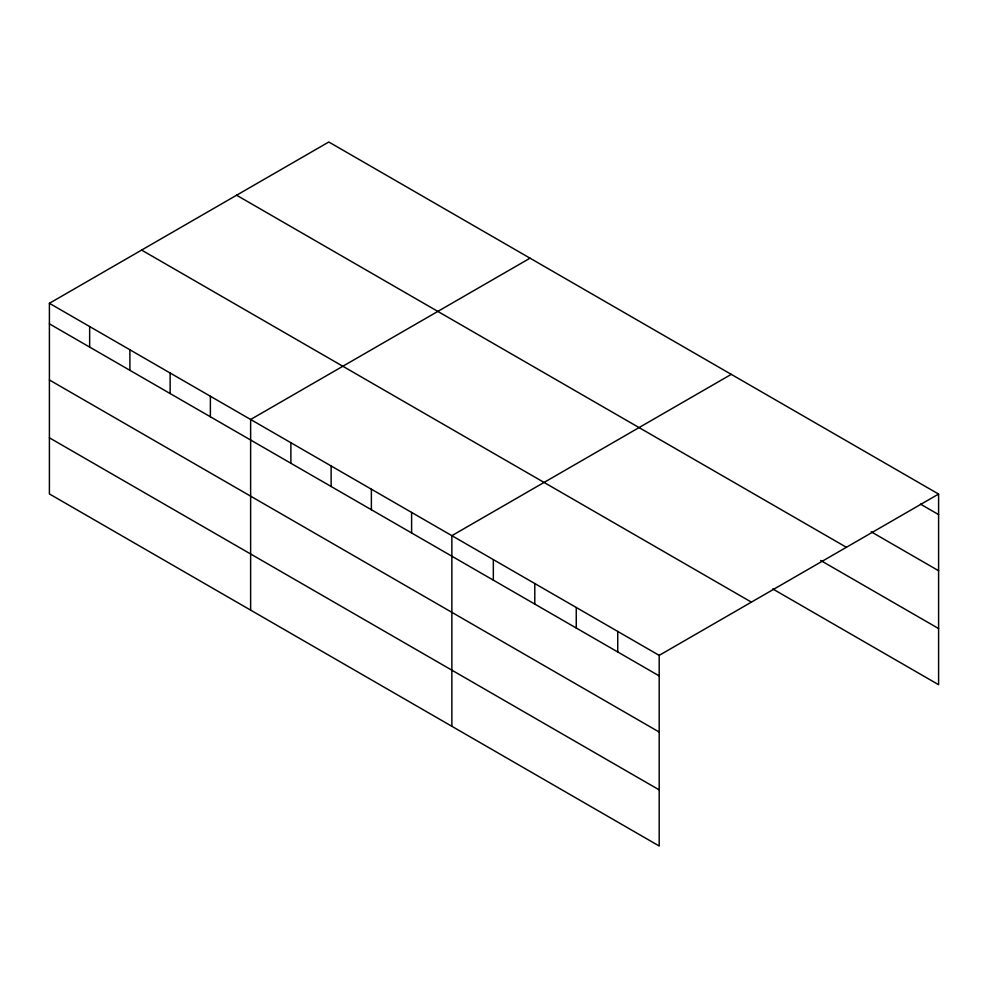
<?xml version="1.0" encoding="UTF-8"?>
<svg xmlns="http://www.w3.org/2000/svg" width="988" height="988" viewBox="0 0 988 988"><rect width="100%" height="100%" fill="white"/><g stroke="black" fill="none" stroke-linecap="round" stroke-linejoin="round"><path stroke-width="1.48" d="M49.4 303.304L659.194 655.365L659.194 846L49.4 493.938L49.4 303.304L328.806 142L938.6 494.062L938.6 684.696L772.74 588.934M530.037 258.177L250.631 419.492L250.631 610.127M731.268 374.353L451.862 535.669L451.862 726.304M659.194 655.365L938.6 494.062M920.458 504.115L938.6 514.587M871.218 531.816L938.6 570.718M236.601 195.229L846.395 547.29M820.682 560.48L938.6 628.553M141.605 250.075L751.399 602.137M49.4 323.842L659.194 675.903M49.4 379.972L659.194 732.034M49.4 437.808L659.194 789.869M617.735 631.431L617.735 651.957M576.263 607.484L576.263 628.022M534.792 583.55L534.792 604.076M493.333 559.616L493.333 580.141M411.613 512.439L411.613 532.964M371.377 489.196L371.377 509.722M331.128 465.966L331.128 486.491M290.88 442.723L290.88 463.249M210.382 396.25L210.382 416.788M170.134 373.019L170.134 393.545M129.897 349.777L129.897 370.315M89.649 326.546L89.649 347.072"/></g></svg>
